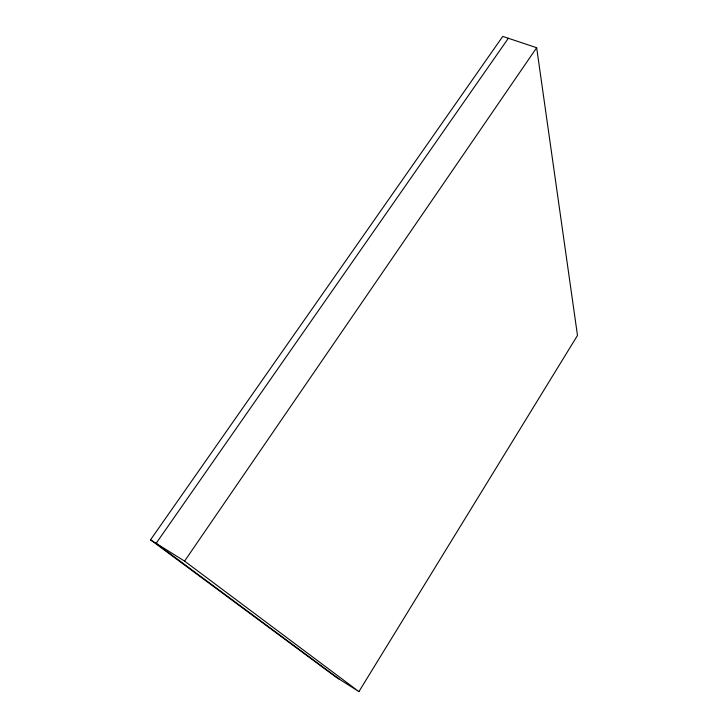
<?xml version="1.0" encoding="UTF-8"?>
<svg xmlns="http://www.w3.org/2000/svg" width="728" height="728" viewBox="0 0 728 728"><rect width="100%" height="100%" fill="white"/><g stroke="black" fill="none" stroke-linecap="round" stroke-linejoin="round"><path stroke-width="1.09" d="M358.922 691.6L577.486 335.453L536.663 47.72L502.757 36.4L150.514 539.848L335.49 676.758L358.922 691.6L184.575 561.115L150.514 539.848M184.575 561.115L536.663 47.72M508.344 38.265L156.12 543.352L339.357 679.206"/></g></svg>
